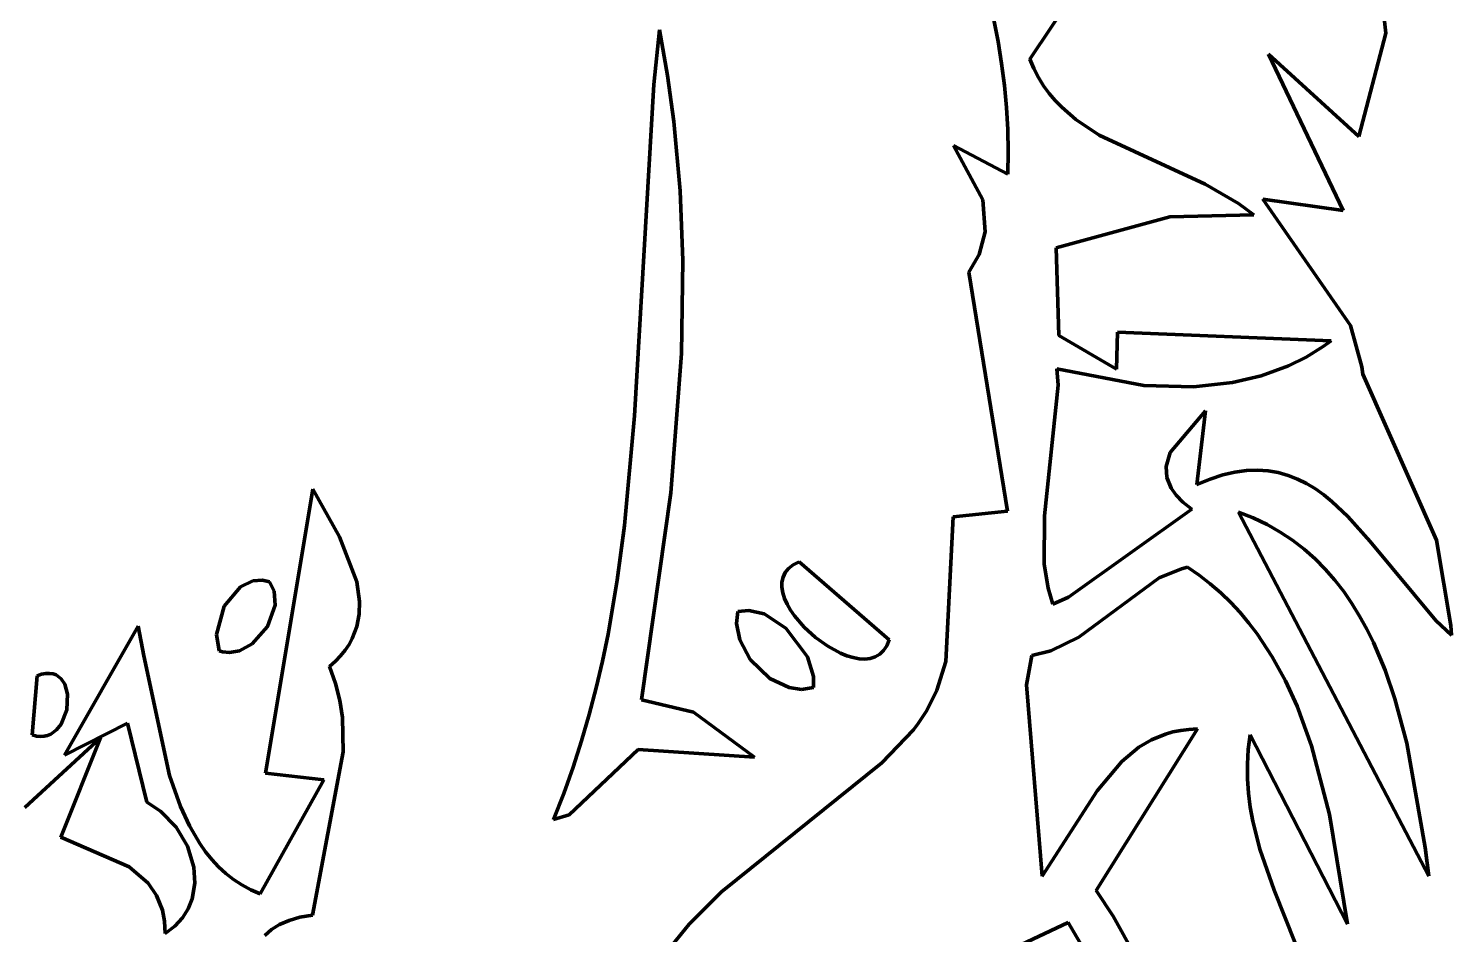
# Model space of a CAD drawing. Header units: millimetres. Extents: x 0 to 9.3, y 0 to 12.
# Drawn here: x 5.335 to 6.065, y 2.454 to 2.919 of the extents above; entities that cross this region are included whole.
import ezdxf

# ---------------------------------------------------------------- set-up
doc = ezdxf.new("R2010")
doc.units = ezdxf.units.MM
doc.layers.add('color#000000ff', color=7, linetype='CONTINUOUS', lineweight=100)
doc.layers.add('color#ffffffff', color=7, linetype='CONTINUOUS', lineweight=100)

msp = doc.modelspace()

# ---------------------------------------------------------------- linework, layer by layer
at = {"layer": 'color#000000ff'}
for p, q in [((5.88547, 2.9579), (5.8487, 2.90303)), ((6.03129, 2.91626), (6.02966, 2.93024)), ((5.65597, 2.88999), (5.65888, 2.91801)), ((5.65888, 2.91801), (5.66306, 2.89453)), ((5.83252, 2.91202), (5.83036, 2.92317)), ((5.83431, 2.90081), (5.83252, 2.91202)), ((6.01734, 2.86342), (6.03129, 2.91626)), ((6.00947, 2.82548), (5.97115, 2.90548)), ((5.97115, 2.90548), (6.01734, 2.86342)), ((5.83574, 2.88954), (5.83431, 2.90081)), ((5.8487, 2.90303), (5.8508, 2.89817)), ((5.8508, 2.89817), (5.85318, 2.89363)), ((5.64609, 2.72018), (5.65597, 2.88999)), ((5.66306, 2.89453), (5.66628, 2.87095)), ((5.83678, 2.87822), (5.83574, 2.88954)), ((5.85318, 2.89363), (5.85582, 2.88939)), ((5.85582, 2.88939), (5.8587, 2.88543)), ((5.8587, 2.88543), (5.86181, 2.88174)), ((5.86181, 2.88174), (5.86513, 2.87829)), ((5.83742, 2.86685), (5.83678, 2.87822)), ((5.86513, 2.87829), (5.87233, 2.87205)), ((5.66628, 2.87095), (5.66946, 2.83542)), ((5.83766, 2.85543), (5.83742, 2.86685)), ((5.87233, 2.87205), (5.88434, 2.86406)), ((5.88434, 2.86406), (5.93863, 2.83886)), ((5.82471, 2.83079), (5.80969, 2.8587)), ((5.80969, 2.8587), (5.83747, 2.84398)), ((5.83747, 2.84398), (5.83766, 2.85543)), ((5.93863, 2.83886), (5.95576, 2.82907)), ((5.66946, 2.83542), (5.67082, 2.79976)), ((5.82595, 2.81449), (5.82471, 2.83079)), ((6.0132, 2.76638), (5.96821, 2.83115)), ((5.96821, 2.83115), (6.00947, 2.82548)), ((5.96358, 2.82324), (5.92056, 2.82209)), ((5.95576, 2.82907), (5.96358, 2.82324)), ((5.92056, 2.82209), (5.86227, 2.8062)), ((5.82281, 2.80283), (5.82595, 2.81449)), ((5.81748, 2.79371), (5.82281, 2.80283)), ((5.86227, 2.8062), (5.8637, 2.76138)), ((5.67082, 2.79976), (5.67013, 2.75209)), ((5.83735, 2.67129), (5.81748, 2.79371)), ((6.01901, 2.74531), (6.0132, 2.76638)), ((5.8637, 2.76138), (5.89312, 2.74413)), ((5.89312, 2.74413), (5.89363, 2.76304)), ((5.89363, 2.76304), (6.0033, 2.75863)), ((6.0033, 2.75863), (5.9991, 2.7556)), ((5.67013, 2.75209), (5.66469, 2.68065)), ((5.99042, 2.75024), (5.98138, 2.74576)), ((5.9991, 2.7556), (5.99042, 2.75024)), ((5.90722, 2.73573), (5.8626, 2.74426)), ((5.8626, 2.74426), (5.86329, 2.73592)), ((5.98138, 2.74576), (5.96729, 2.7406)), ((6.01952, 2.74157), (6.01901, 2.74531)), ((5.86329, 2.73592), (5.85632, 2.66887)), ((5.93263, 2.73503), (5.90722, 2.73573)), ((5.95267, 2.73718), (5.93263, 2.73503)), ((5.96729, 2.7406), (5.95267, 2.73718)), ((6.0572, 2.65637), (6.01952, 2.74157)), ((5.92063, 2.7014), (5.93887, 2.72278)), ((5.93887, 2.72278), (5.93446, 2.68487)), ((5.64104, 2.66385), (5.64609, 2.72018)), ((5.91872, 2.69411), (5.92063, 2.7014)), ((5.91907, 2.68858), (5.91872, 2.69411)), ((5.95388, 2.69133), (5.95981, 2.69214)), ((5.95981, 2.69214), (5.96548, 2.69234)), ((5.96548, 2.69234), (5.97093, 2.69196)), ((5.97093, 2.69196), (5.97615, 2.69104)), ((5.92121, 2.68306), (5.91907, 2.68858)), ((5.93446, 2.68487), (5.94123, 2.68773)), ((5.94123, 2.68773), (5.94769, 2.68988)), ((5.94769, 2.68988), (5.95388, 2.69133)), ((5.97615, 2.69104), (5.98116, 2.68961)), ((5.98116, 2.68961), (5.98598, 2.68772)), ((5.98598, 2.68772), (5.99063, 2.6854)), ((5.99063, 2.6854), (5.99512, 2.68268)), ((5.45692, 2.53699), (5.48123, 2.68257)), ((5.48123, 2.68257), (5.49499, 2.65816)), ((5.66469, 2.68065), (5.64964, 2.57453)), ((5.92375, 2.67942), (5.92121, 2.68306)), ((5.92728, 2.67584), (5.92375, 2.67942)), ((5.99512, 2.68268), (5.99945, 2.6796)), ((5.99945, 2.6796), (6.00366, 2.67621)), ((5.80948, 2.66835), (5.83735, 2.67129)), ((5.86857, 2.62712), (5.93185, 2.67232)), ((5.93185, 2.67232), (5.92728, 2.67584)), ((5.9557, 2.67081), (6.05326, 2.48421)), ((5.96327, 2.66782), (5.9557, 2.67081)), ((6.00366, 2.67621), (6.01174, 2.66859)), ((5.63732, 2.63591), (5.64104, 2.66385)), ((5.80568, 2.59415), (5.80948, 2.66835)), ((5.85632, 2.66887), (5.85604, 2.64402)), ((5.97042, 2.6644), (5.96327, 2.66782)), ((5.97716, 2.66056), (5.97042, 2.6644)), ((6.01174, 2.66859), (6.02322, 2.65566)), ((5.49499, 2.65816), (5.50376, 2.63497)), ((5.98349, 2.65633), (5.97716, 2.66056)), ((5.98944, 2.65172), (5.98349, 2.65633)), ((6.02322, 2.65566), (6.05687, 2.61514)), ((6.06465, 2.61265), (6.0572, 2.65637)), ((5.99502, 2.64677), (5.98944, 2.65172)), ((5.72338, 2.63978), (5.72511, 2.64189)), ((5.72511, 2.64189), (5.72749, 2.64374)), ((5.72749, 2.64374), (5.73055, 2.64529)), ((5.73055, 2.64529), (5.77673, 2.60532)), ((5.85604, 2.64402), (5.85809, 2.63174)), ((5.92648, 2.64179), (5.91499, 2.63717)), ((5.92956, 2.6425), (5.92648, 2.64179)), ((5.93556, 2.63838), (5.92956, 2.6425)), ((6.00024, 2.64148), (5.99502, 2.64677)), ((6.00512, 2.63588), (6.00024, 2.64148)), ((5.44421, 2.63255), (5.45041, 2.63552)), ((5.45041, 2.63552), (5.45551, 2.63587)), ((5.45551, 2.63587), (5.45907, 2.63505)), ((5.45907, 2.63505), (5.46138, 2.63021)), ((5.50376, 2.63497), (5.50517, 2.62502)), ((5.63254, 2.60817), (5.63732, 2.63591)), ((5.72169, 2.63223), (5.72171, 2.63491)), ((5.72171, 2.63491), (5.72226, 2.63744)), ((5.72226, 2.63744), (5.72338, 2.63978)), ((5.91499, 2.63717), (5.87383, 2.60675)), ((5.94125, 2.63398), (5.93556, 2.63838)), ((5.94663, 2.62933), (5.94125, 2.63398)), ((6.00966, 2.63), (6.00512, 2.63588)), ((5.43585, 2.62256), (5.44421, 2.63255)), ((5.46138, 2.63021), (5.46185, 2.62302)), ((5.72216, 2.62942), (5.72169, 2.63223)), ((5.72308, 2.62652), (5.72216, 2.62942)), ((5.72442, 2.62357), (5.72308, 2.62652)), ((5.85809, 2.63174), (5.86055, 2.62362)), ((5.86055, 2.62362), (5.86857, 2.62712)), ((5.95172, 2.62442), (5.94663, 2.62933)), ((6.0139, 2.62385), (6.00966, 2.63)), ((5.43181, 2.60798), (5.43585, 2.62256)), ((5.46185, 2.62302), (5.45799, 2.61211)), ((5.50517, 2.62502), (5.50501, 2.61851)), ((5.69843, 2.61368), (5.6991, 2.61978)), ((5.6991, 2.61978), (5.70479, 2.62042)), ((5.70479, 2.62042), (5.71258, 2.61856)), ((5.72612, 2.62059), (5.72442, 2.62357)), ((5.72816, 2.61763), (5.72612, 2.62059)), ((5.95651, 2.61928), (5.95172, 2.62442)), ((5.96104, 2.61391), (5.95651, 2.61928)), ((6.01783, 2.61745), (6.0139, 2.62385)), ((5.35398, 2.54613), (5.39173, 2.61224)), ((5.39173, 2.61224), (5.39466, 2.59709)), ((5.45799, 2.61211), (5.45021, 2.60324)), ((5.50381, 2.61214), (5.50146, 2.60596)), ((5.50501, 2.61851), (5.50381, 2.61214)), ((5.70007, 2.6053), (5.69843, 2.61368)), ((5.71258, 2.61856), (5.72366, 2.61127)), ((5.73308, 2.61187), (5.72816, 2.61763)), ((5.73886, 2.60658), (5.73308, 2.61187)), ((5.96529, 2.60834), (5.96104, 2.61391)), ((6.02148, 2.61082), (6.01783, 2.61745)), ((6.05687, 2.61514), (6.06494, 2.60765)), ((6.06494, 2.60765), (6.06465, 2.61265)), ((5.43322, 2.59964), (5.43181, 2.60798)), ((5.50146, 2.60596), (5.49982, 2.60296)), ((5.62969, 2.59439), (5.63254, 2.60817)), ((5.70546, 2.59529), (5.70007, 2.6053)), ((5.72366, 2.61127), (5.73473, 2.59655)), ((5.74517, 2.60202), (5.73886, 2.60658)), ((5.77673, 2.60532), (5.77546, 2.60223)), ((5.87383, 2.60675), (5.85946, 2.59964)), ((5.97304, 2.59662), (5.96529, 2.60834)), ((6.02485, 2.604), (6.02148, 2.61082)), ((5.39466, 2.59709), (5.40771, 2.53582)), ((5.43496, 2.59911), (5.43322, 2.59964)), ((5.43848, 2.59873), (5.43496, 2.59911)), ((5.44369, 2.59967), (5.43848, 2.59873)), ((5.45021, 2.60324), (5.44369, 2.59967)), ((5.4955, 2.59716), (5.49279, 2.59438)), ((5.49783, 2.60003), (5.4955, 2.59716)), ((5.49982, 2.60296), (5.49783, 2.60003)), ((5.75171, 2.59847), (5.74517, 2.60202)), ((5.75497, 2.59715), (5.75171, 2.59847)), ((5.75816, 2.59619), (5.75497, 2.59715)), ((5.77181, 2.59788), (5.76952, 2.59657)), ((5.77381, 2.59976), (5.77181, 2.59788)), ((5.77546, 2.60223), (5.77381, 2.59976)), ((5.84981, 2.59732), (5.84705, 2.58218)), ((5.85946, 2.59964), (5.84981, 2.59732)), ((6.03084, 2.58982), (6.02485, 2.604)), ((5.49279, 2.59438), (5.4897, 2.59167)), ((5.4897, 2.59167), (5.49292, 2.58299)), ((5.62651, 2.58067), (5.62969, 2.59439)), ((5.71544, 2.58557), (5.70546, 2.59529)), ((5.73473, 2.59655), (5.7379, 2.58652)), ((5.76125, 2.59562), (5.75816, 2.59619)), ((5.7642, 2.59547), (5.76125, 2.59562)), ((5.76697, 2.59577), (5.7642, 2.59547)), ((5.76952, 2.59657), (5.76697, 2.59577)), ((5.80114, 2.57944), (5.80568, 2.59415)), ((5.97984, 2.58422), (5.97304, 2.59662)), ((6.0359, 2.57507), (6.03084, 2.58982)), ((5.33731, 2.55656), (5.33989, 2.58687)), ((5.33989, 2.58687), (5.34223, 2.58765)), ((5.34223, 2.58765), (5.34437, 2.58806)), ((5.34437, 2.58806), (5.34631, 2.58811)), ((5.34631, 2.58811), (5.34807, 2.58785)), ((5.34807, 2.58785), (5.34963, 2.58729)), ((5.34963, 2.58729), (5.35221, 2.58539)), ((5.35221, 2.58539), (5.35406, 2.58263)), ((5.35406, 2.58263), (5.35554, 2.57739)), ((5.49292, 2.58299), (5.49512, 2.57427)), ((5.72544, 2.58079), (5.71544, 2.58557)), ((5.7379, 2.58652), (5.73792, 2.58084)), ((5.98577, 2.57125), (5.97984, 2.58422)), ((5.35554, 2.57739), (5.35516, 2.56947)), ((5.62296, 2.56703), (5.62651, 2.58067)), ((5.73172, 2.57991), (5.72544, 2.58079)), ((5.73792, 2.58084), (5.73172, 2.57991)), ((5.79601, 2.569), (5.80114, 2.57944)), ((5.84705, 2.58218), (5.85517, 2.48418)), ((6.04202, 2.55227), (6.0359, 2.57507)), ((5.35516, 2.56947), (5.35225, 2.56209)), ((5.49512, 2.57427), (5.49642, 2.56552)), ((5.64964, 2.57453), (5.6763, 2.56821)), ((5.6763, 2.56821), (5.70766, 2.54514)), ((5.79161, 2.56238), (5.79601, 2.569)), ((5.99322, 2.55095), (5.98577, 2.57125)), ((5.35225, 2.56209), (5.3499, 2.55915)), ((5.38616, 2.56261), (5.35398, 2.54613)), ((5.39607, 2.52215), (5.38616, 2.56261)), ((5.49642, 2.56552), (5.49672, 2.54794)), ((5.61903, 2.55345), (5.62296, 2.56703)), ((5.78909, 2.55919), (5.79161, 2.56238)), ((5.33362, 2.51931), (5.37233, 2.55503)), ((5.33951, 2.55598), (5.33731, 2.55656)), ((5.34157, 2.55576), (5.33951, 2.55598)), ((5.34351, 2.55588), (5.34157, 2.55576)), ((5.34531, 2.5563), (5.34351, 2.55588)), ((5.34698, 2.55701), (5.34531, 2.5563)), ((5.3499, 2.55915), (5.34698, 2.55701)), ((5.37233, 2.55503), (5.35201, 2.50409)), ((5.61469, 2.53996), (5.61903, 2.55345)), ((5.77288, 2.54227), (5.78909, 2.55919)), ((5.93472, 2.5596), (5.8828, 2.47678)), ((5.90465, 2.55021), (5.91116, 2.55408)), ((5.91116, 2.55408), (5.91829, 2.55701)), ((5.91829, 2.55701), (5.92212, 2.55809)), ((5.92212, 2.55809), (5.92612, 2.55889)), ((5.92612, 2.55889), (5.93032, 2.5594)), ((5.93032, 2.5594), (5.93472, 2.5596)), ((5.96072, 2.54907), (5.96171, 2.55668)), ((5.96171, 2.55668), (6.01153, 2.45959)), ((5.49672, 2.54794), (5.48107, 2.46417)), ((5.64795, 2.54903), (5.61255, 2.51564)), ((5.70766, 2.54514), (5.64795, 2.54903)), ((5.89589, 2.54294), (5.90465, 2.55021)), ((5.96028, 2.54155), (5.96072, 2.54907)), ((6.00241, 2.51576), (5.99322, 2.55095)), ((6.05135, 2.49879), (6.04202, 2.55227)), ((5.60992, 2.52655), (5.61469, 2.53996)), ((5.69075, 2.47612), (5.77288, 2.54227)), ((5.88335, 2.52791), (5.89589, 2.54294)), ((5.96034, 2.53413), (5.96028, 2.54155)), ((5.40771, 2.53582), (5.41335, 2.51991)), ((5.45428, 2.47515), (5.48691, 2.5336)), ((5.48691, 2.5336), (5.45692, 2.53699)), ((5.96085, 2.52678), (5.96034, 2.53413)), ((5.60468, 2.51323), (5.60992, 2.52655)), ((5.85517, 2.48418), (5.88335, 2.52791)), ((5.96179, 2.51951), (5.96085, 2.52678)), ((5.40318, 2.51755), (5.39607, 2.52215)), ((5.41113, 2.50935), (5.40318, 2.51755)), ((5.41335, 2.51991), (5.41793, 2.51002)), ((5.9631, 2.5123), (5.96179, 2.51951)), ((5.41793, 2.51002), (5.42327, 2.50089)), ((5.61255, 2.51564), (5.60468, 2.51323)), ((5.96671, 2.49806), (5.9631, 2.5123)), ((6.01153, 2.45959), (6.00241, 2.51576)), ((5.35201, 2.50409), (5.38711, 2.48894)), ((5.41693, 2.49949), (5.41113, 2.50935)), ((5.42019, 2.48872), (5.41693, 2.49949)), ((5.42327, 2.50089), (5.42626, 2.49666)), ((5.42626, 2.49666), (5.42948, 2.49268)), ((5.97397, 2.47702), (5.96671, 2.49806)), ((6.05326, 2.48421), (6.05135, 2.49879)), ((5.38711, 2.48894), (5.39681, 2.48059)), ((5.42071, 2.4805), (5.42019, 2.48872)), ((5.42948, 2.49268), (5.43294, 2.48897)), ((5.43294, 2.48897), (5.43666, 2.48555)), ((5.39681, 2.48059), (5.40117, 2.47428)), ((5.41939, 2.4725), (5.42071, 2.4805)), ((5.43666, 2.48555), (5.44064, 2.48244)), ((5.44064, 2.48244), (5.44489, 2.47965)), ((5.40117, 2.47428), (5.40415, 2.4668)), ((5.44489, 2.47965), (5.44944, 2.47722)), ((5.44944, 2.47722), (5.45428, 2.47515)), ((5.67418, 2.45958), (5.69075, 2.47612)), ((5.8828, 2.47678), (5.89141, 2.46365)), ((5.99898, 2.41445), (5.97397, 2.47702)), ((5.40415, 2.4668), (5.40525, 2.46108)), ((5.41448, 2.46275), (5.41741, 2.46746)), ((5.41741, 2.46746), (5.41939, 2.4725)), ((5.40525, 2.46108), (5.40558, 2.45472)), ((5.40558, 2.45472), (5.41055, 2.45847)), ((5.41055, 2.45847), (5.41448, 2.46275)), ((5.4642, 2.4594), (5.46011, 2.45679)), ((5.46902, 2.46151), (5.4642, 2.4594)), ((5.47463, 2.46312), (5.46902, 2.46151)), ((5.48107, 2.46417), (5.47463, 2.46312)), ((5.66301, 2.44581), (5.67418, 2.45958)), ((5.86846, 2.46039), (5.80051, 2.42843)), ((5.87764, 2.44476), (5.86846, 2.46039)), ((5.89141, 2.46365), (5.90282, 2.44325)), ((5.46011, 2.45679), (5.45669, 2.45374))]:
    msp.add_line(p, q, dxfattribs=at)
at = {"layer": 'color#ffffffff'}
for p, q in [((5.8487, 2.90303), (5.88547, 2.9579)), ((6.02966, 2.93024), (6.03129, 2.91626)), ((5.65888, 2.91801), (5.65597, 2.88999)), ((5.66306, 2.89453), (5.65888, 2.91801)), ((5.83036, 2.92317), (5.83252, 2.91202)), ((5.83252, 2.91202), (5.83431, 2.90081)), ((6.03129, 2.91626), (6.01734, 2.86342)), ((6.01734, 2.86342), (5.97115, 2.90548)), ((5.97115, 2.90548), (6.00947, 2.82548)), ((5.83431, 2.90081), (5.83574, 2.88954)), ((5.8508, 2.89817), (5.8487, 2.90303)), ((5.85318, 2.89363), (5.8508, 2.89817)), ((5.65597, 2.88999), (5.64609, 2.72018)), ((5.66628, 2.87095), (5.66306, 2.89453)), ((5.83574, 2.88954), (5.83678, 2.87822)), ((5.85582, 2.88939), (5.85318, 2.89363)), ((5.8587, 2.88543), (5.85582, 2.88939)), ((5.86181, 2.88174), (5.8587, 2.88543)), ((5.86513, 2.87829), (5.86181, 2.88174)), ((5.83678, 2.87822), (5.83742, 2.86685)), ((5.87233, 2.87205), (5.86513, 2.87829)), ((5.66946, 2.83542), (5.66628, 2.87095)), ((5.83742, 2.86685), (5.83766, 2.85543)), ((5.88434, 2.86406), (5.87233, 2.87205)), ((5.93863, 2.83886), (5.88434, 2.86406)), ((5.83747, 2.84398), (5.80969, 2.8587)), ((5.80969, 2.8587), (5.82471, 2.83079)), ((5.83766, 2.85543), (5.83747, 2.84398)), ((5.95576, 2.82907), (5.93863, 2.83886)), ((5.67082, 2.79976), (5.66946, 2.83542)), ((5.82471, 2.83079), (5.82595, 2.81449)), ((6.00947, 2.82548), (5.96821, 2.83115)), ((5.96821, 2.83115), (6.0132, 2.76638)), ((5.92056, 2.82209), (5.96358, 2.82324)), ((5.96358, 2.82324), (5.95576, 2.82907)), ((5.86227, 2.8062), (5.92056, 2.82209)), ((5.82595, 2.81449), (5.82281, 2.80283)), ((5.82281, 2.80283), (5.81748, 2.79371)), ((5.8637, 2.76138), (5.86227, 2.8062)), ((5.67013, 2.75209), (5.67082, 2.79976)), ((5.81748, 2.79371), (5.83735, 2.67129)), ((6.0132, 2.76638), (6.01901, 2.74531)), ((5.89312, 2.74413), (5.8637, 2.76138)), ((5.89363, 2.76304), (5.89312, 2.74413)), ((6.0033, 2.75863), (5.89363, 2.76304)), ((5.9991, 2.7556), (6.0033, 2.75863)), ((5.66469, 2.68065), (5.67013, 2.75209)), ((5.98138, 2.74576), (5.99042, 2.75024)), ((5.99042, 2.75024), (5.9991, 2.7556)), ((5.86329, 2.73592), (5.8626, 2.74426)), ((5.8626, 2.74426), (5.90722, 2.73573)), ((5.96729, 2.7406), (5.98138, 2.74576)), ((6.01901, 2.74531), (6.01952, 2.74157)), ((5.85632, 2.66887), (5.86329, 2.73592)), ((5.90722, 2.73573), (5.93263, 2.73503)), ((5.93263, 2.73503), (5.95267, 2.73718)), ((5.95267, 2.73718), (5.96729, 2.7406)), ((6.01952, 2.74157), (6.0572, 2.65637)), ((5.93887, 2.72278), (5.92063, 2.7014)), ((5.93446, 2.68487), (5.93887, 2.72278)), ((5.64609, 2.72018), (5.64104, 2.66385)), ((5.92063, 2.7014), (5.91872, 2.69411)), ((5.91872, 2.69411), (5.91907, 2.68858)), ((5.95981, 2.69214), (5.95388, 2.69133)), ((5.96548, 2.69234), (5.95981, 2.69214)), ((5.97093, 2.69196), (5.96548, 2.69234)), ((5.97615, 2.69104), (5.97093, 2.69196)), ((5.91907, 2.68858), (5.92121, 2.68306)), ((5.94123, 2.68773), (5.93446, 2.68487)), ((5.94769, 2.68988), (5.94123, 2.68773)), ((5.95388, 2.69133), (5.94769, 2.68988)), ((5.98116, 2.68961), (5.97615, 2.69104)), ((5.98598, 2.68772), (5.98116, 2.68961)), ((5.99063, 2.6854), (5.98598, 2.68772)), ((5.99512, 2.68268), (5.99063, 2.6854)), ((5.48123, 2.68257), (5.45692, 2.53699)), ((5.49499, 2.65816), (5.48123, 2.68257)), ((5.64964, 2.57453), (5.66469, 2.68065)), ((5.92121, 2.68306), (5.92375, 2.67942)), ((5.92375, 2.67942), (5.92728, 2.67584)), ((5.99945, 2.6796), (5.99512, 2.68268)), ((6.00366, 2.67621), (5.99945, 2.6796)), ((5.83735, 2.67129), (5.80948, 2.66835)), ((5.93185, 2.67232), (5.86857, 2.62712)), ((5.92728, 2.67584), (5.93185, 2.67232)), ((5.9557, 2.67081), (5.96327, 2.66782)), ((6.05326, 2.48421), (5.9557, 2.67081)), ((6.01174, 2.66859), (6.00366, 2.67621)), ((5.64104, 2.66385), (5.63732, 2.63591)), ((5.80948, 2.66835), (5.80568, 2.59415)), ((5.85604, 2.64402), (5.85632, 2.66887)), ((5.96327, 2.66782), (5.97042, 2.6644)), ((5.97042, 2.6644), (5.97716, 2.66056)), ((6.02322, 2.65566), (6.01174, 2.66859)), ((5.50376, 2.63497), (5.49499, 2.65816)), ((5.97716, 2.66056), (5.98349, 2.65633)), ((5.98349, 2.65633), (5.98944, 2.65172)), ((6.05687, 2.61514), (6.02322, 2.65566)), ((6.0572, 2.65637), (6.06465, 2.61265)), ((5.98944, 2.65172), (5.99502, 2.64677)), ((5.72511, 2.64189), (5.72338, 2.63978)), ((5.72749, 2.64374), (5.72511, 2.64189)), ((5.73055, 2.64529), (5.72749, 2.64374)), ((5.77673, 2.60532), (5.73055, 2.64529)), ((5.85809, 2.63174), (5.85604, 2.64402)), ((5.91499, 2.63717), (5.92648, 2.64179)), ((5.92648, 2.64179), (5.92956, 2.6425)), ((5.92956, 2.6425), (5.93556, 2.63838)), ((5.99502, 2.64677), (6.00024, 2.64148)), ((6.00024, 2.64148), (6.00512, 2.63588)), ((5.45041, 2.63552), (5.44421, 2.63255)), ((5.45551, 2.63587), (5.45041, 2.63552)), ((5.45907, 2.63505), (5.45551, 2.63587)), ((5.46138, 2.63021), (5.45907, 2.63505)), ((5.50517, 2.62502), (5.50376, 2.63497)), ((5.63732, 2.63591), (5.63254, 2.60817)), ((5.72171, 2.63491), (5.72169, 2.63223)), ((5.72226, 2.63744), (5.72171, 2.63491)), ((5.72338, 2.63978), (5.72226, 2.63744)), ((5.87383, 2.60675), (5.91499, 2.63717)), ((5.93556, 2.63838), (5.94125, 2.63398)), ((5.94125, 2.63398), (5.94663, 2.62933)), ((6.00512, 2.63588), (6.00966, 2.63)), ((5.44421, 2.63255), (5.43585, 2.62256)), ((5.46185, 2.62302), (5.46138, 2.63021)), ((5.72169, 2.63223), (5.72216, 2.62942)), ((5.72216, 2.62942), (5.72308, 2.62652)), ((5.72308, 2.62652), (5.72442, 2.62357)), ((5.86055, 2.62362), (5.85809, 2.63174)), ((5.86857, 2.62712), (5.86055, 2.62362)), ((5.94663, 2.62933), (5.95172, 2.62442)), ((6.00966, 2.63), (6.0139, 2.62385)), ((5.43585, 2.62256), (5.43181, 2.60798)), ((5.45799, 2.61211), (5.46185, 2.62302)), ((5.50501, 2.61851), (5.50517, 2.62502)), ((5.6991, 2.61978), (5.69843, 2.61368)), ((5.70479, 2.62042), (5.6991, 2.61978)), ((5.71258, 2.61856), (5.70479, 2.62042)), ((5.72442, 2.62357), (5.72612, 2.62059)), ((5.72612, 2.62059), (5.72816, 2.61763)), ((5.95172, 2.62442), (5.95651, 2.61928)), ((5.95651, 2.61928), (5.96104, 2.61391)), ((6.0139, 2.62385), (6.01783, 2.61745)), ((5.39173, 2.61224), (5.35398, 2.54613)), ((5.39466, 2.59709), (5.39173, 2.61224)), ((5.45021, 2.60324), (5.45799, 2.61211)), ((5.50146, 2.60596), (5.50381, 2.61214)), ((5.50381, 2.61214), (5.50501, 2.61851)), ((5.69843, 2.61368), (5.70007, 2.6053)), ((5.72366, 2.61127), (5.71258, 2.61856)), ((5.72816, 2.61763), (5.73308, 2.61187)), ((5.73308, 2.61187), (5.73886, 2.60658)), ((5.96104, 2.61391), (5.96529, 2.60834)), ((6.01783, 2.61745), (6.02148, 2.61082)), ((6.06494, 2.60765), (6.05687, 2.61514)), ((6.06465, 2.61265), (6.06494, 2.60765)), ((5.43181, 2.60798), (5.43322, 2.59964)), ((5.49982, 2.60296), (5.50146, 2.60596)), ((5.63254, 2.60817), (5.62969, 2.59439)), ((5.70007, 2.6053), (5.70546, 2.59529)), ((5.73473, 2.59655), (5.72366, 2.61127)), ((5.73886, 2.60658), (5.74517, 2.60202)), ((5.77546, 2.60223), (5.77673, 2.60532)), ((5.85946, 2.59964), (5.87383, 2.60675)), ((5.96529, 2.60834), (5.97304, 2.59662)), ((6.02148, 2.61082), (6.02485, 2.604)), ((5.40771, 2.53582), (5.39466, 2.59709)), ((5.43322, 2.59964), (5.43496, 2.59911)), ((5.43496, 2.59911), (5.43848, 2.59873)), ((5.43848, 2.59873), (5.44369, 2.59967)), ((5.44369, 2.59967), (5.45021, 2.60324)), ((5.49279, 2.59438), (5.4955, 2.59716)), ((5.4955, 2.59716), (5.49783, 2.60003)), ((5.49783, 2.60003), (5.49982, 2.60296)), ((5.74517, 2.60202), (5.75171, 2.59847)), ((5.75171, 2.59847), (5.75497, 2.59715)), ((5.75497, 2.59715), (5.75816, 2.59619)), ((5.76952, 2.59657), (5.77181, 2.59788)), ((5.77181, 2.59788), (5.77381, 2.59976)), ((5.77381, 2.59976), (5.77546, 2.60223)), ((5.84705, 2.58218), (5.84981, 2.59732)), ((5.84981, 2.59732), (5.85946, 2.59964)), ((6.02485, 2.604), (6.03084, 2.58982)), ((5.4897, 2.59167), (5.49279, 2.59438)), ((5.49292, 2.58299), (5.4897, 2.59167)), ((5.62969, 2.59439), (5.62651, 2.58067)), ((5.70546, 2.59529), (5.71544, 2.58557)), ((5.7379, 2.58652), (5.73473, 2.59655)), ((5.75816, 2.59619), (5.76125, 2.59562)), ((5.76125, 2.59562), (5.7642, 2.59547)), ((5.7642, 2.59547), (5.76697, 2.59577)), ((5.76697, 2.59577), (5.76952, 2.59657)), ((5.80568, 2.59415), (5.80114, 2.57944)), ((5.97304, 2.59662), (5.97984, 2.58422)), ((6.03084, 2.58982), (6.0359, 2.57507)), ((5.33989, 2.58687), (5.33731, 2.55656)), ((5.34223, 2.58765), (5.33989, 2.58687)), ((5.34437, 2.58806), (5.34223, 2.58765)), ((5.34631, 2.58811), (5.34437, 2.58806)), ((5.34807, 2.58785), (5.34631, 2.58811)), ((5.34963, 2.58729), (5.34807, 2.58785)), ((5.35221, 2.58539), (5.34963, 2.58729)), ((5.35406, 2.58263), (5.35221, 2.58539)), ((5.35554, 2.57739), (5.35406, 2.58263)), ((5.49512, 2.57427), (5.49292, 2.58299)), ((5.71544, 2.58557), (5.72544, 2.58079)), ((5.73792, 2.58084), (5.7379, 2.58652)), ((5.97984, 2.58422), (5.98577, 2.57125)), ((5.35516, 2.56947), (5.35554, 2.57739)), ((5.62651, 2.58067), (5.62296, 2.56703)), ((5.72544, 2.58079), (5.73172, 2.57991)), ((5.73172, 2.57991), (5.73792, 2.58084)), ((5.80114, 2.57944), (5.79601, 2.569)), ((5.85517, 2.48418), (5.84705, 2.58218)), ((6.0359, 2.57507), (6.04202, 2.55227)), ((5.35225, 2.56209), (5.35516, 2.56947)), ((5.49642, 2.56552), (5.49512, 2.57427)), ((5.6763, 2.56821), (5.64964, 2.57453)), ((5.70766, 2.54514), (5.6763, 2.56821)), ((5.79601, 2.569), (5.79161, 2.56238)), ((5.98577, 2.57125), (5.99322, 2.55095)), ((5.3499, 2.55915), (5.35225, 2.56209)), ((5.35398, 2.54613), (5.38616, 2.56261)), ((5.38616, 2.56261), (5.39607, 2.52215)), ((5.49672, 2.54794), (5.49642, 2.56552)), ((5.62296, 2.56703), (5.61903, 2.55345)), ((5.79161, 2.56238), (5.78909, 2.55919)), ((5.37233, 2.55503), (5.33362, 2.51931)), ((5.33731, 2.55656), (5.33951, 2.55598)), ((5.33951, 2.55598), (5.34157, 2.55576)), ((5.34157, 2.55576), (5.34351, 2.55588)), ((5.34351, 2.55588), (5.34531, 2.5563)), ((5.34531, 2.5563), (5.34698, 2.55701)), ((5.34698, 2.55701), (5.3499, 2.55915)), ((5.35201, 2.50409), (5.37233, 2.55503)), ((5.61903, 2.55345), (5.61469, 2.53996)), ((5.78909, 2.55919), (5.77288, 2.54227)), ((5.8828, 2.47678), (5.93472, 2.5596)), ((5.91116, 2.55408), (5.90465, 2.55021)), ((5.91829, 2.55701), (5.91116, 2.55408)), ((5.92212, 2.55809), (5.91829, 2.55701)), ((5.92612, 2.55889), (5.92212, 2.55809)), ((5.93032, 2.5594), (5.92612, 2.55889)), ((5.93472, 2.5596), (5.93032, 2.5594)), ((5.96171, 2.55668), (5.96072, 2.54907)), ((6.01153, 2.45959), (5.96171, 2.55668)), ((5.48107, 2.46417), (5.49672, 2.54794)), ((5.61255, 2.51564), (5.64795, 2.54903)), ((5.64795, 2.54903), (5.70766, 2.54514)), ((5.90465, 2.55021), (5.89589, 2.54294)), ((5.96072, 2.54907), (5.96028, 2.54155)), ((5.99322, 2.55095), (6.00241, 2.51576)), ((6.04202, 2.55227), (6.05135, 2.49879)), ((5.61469, 2.53996), (5.60992, 2.52655)), ((5.77288, 2.54227), (5.69075, 2.47612)), ((5.89589, 2.54294), (5.88335, 2.52791)), ((5.96028, 2.54155), (5.96034, 2.53413)), ((5.41335, 2.51991), (5.40771, 2.53582)), ((5.48691, 2.5336), (5.45428, 2.47515)), ((5.45692, 2.53699), (5.48691, 2.5336)), ((5.96034, 2.53413), (5.96085, 2.52678)), ((5.60992, 2.52655), (5.60468, 2.51323)), ((5.88335, 2.52791), (5.85517, 2.48418)), ((5.96085, 2.52678), (5.96179, 2.51951)), ((5.39607, 2.52215), (5.40318, 2.51755)), ((5.40318, 2.51755), (5.41113, 2.50935)), ((5.41793, 2.51002), (5.41335, 2.51991)), ((5.96179, 2.51951), (5.9631, 2.5123)), ((5.42327, 2.50089), (5.41793, 2.51002)), ((5.60468, 2.51323), (5.61255, 2.51564)), ((5.9631, 2.5123), (5.96671, 2.49806)), ((6.00241, 2.51576), (6.01153, 2.45959)), ((5.38711, 2.48894), (5.35201, 2.50409)), ((5.41113, 2.50935), (5.41693, 2.49949)), ((5.41693, 2.49949), (5.42019, 2.48872)), ((5.42626, 2.49666), (5.42327, 2.50089)), ((5.42948, 2.49268), (5.42626, 2.49666)), ((5.96671, 2.49806), (5.97397, 2.47702)), ((6.05135, 2.49879), (6.05326, 2.48421)), ((5.39681, 2.48059), (5.38711, 2.48894)), ((5.42019, 2.48872), (5.42071, 2.4805)), ((5.43294, 2.48897), (5.42948, 2.49268)), ((5.43666, 2.48555), (5.43294, 2.48897)), ((5.40117, 2.47428), (5.39681, 2.48059)), ((5.42071, 2.4805), (5.41939, 2.4725)), ((5.44064, 2.48244), (5.43666, 2.48555)), ((5.44489, 2.47965), (5.44064, 2.48244)), ((5.40415, 2.4668), (5.40117, 2.47428)), ((5.44944, 2.47722), (5.44489, 2.47965)), ((5.45428, 2.47515), (5.44944, 2.47722)), ((5.69075, 2.47612), (5.67418, 2.45958)), ((5.89141, 2.46365), (5.8828, 2.47678)), ((5.97397, 2.47702), (5.99898, 2.41445)), ((5.40525, 2.46108), (5.40415, 2.4668)), ((5.41741, 2.46746), (5.41448, 2.46275)), ((5.41939, 2.4725), (5.41741, 2.46746)), ((5.40558, 2.45472), (5.40525, 2.46108)), ((5.41055, 2.45847), (5.40558, 2.45472)), ((5.41448, 2.46275), (5.41055, 2.45847)), ((5.46011, 2.45679), (5.4642, 2.4594)), ((5.4642, 2.4594), (5.46902, 2.46151)), ((5.46902, 2.46151), (5.47463, 2.46312)), ((5.47463, 2.46312), (5.48107, 2.46417)), ((5.67418, 2.45958), (5.66301, 2.44581)), ((5.80051, 2.42843), (5.86846, 2.46039)), ((5.86846, 2.46039), (5.87764, 2.44476)), ((5.90282, 2.44325), (5.89141, 2.46365)), ((5.45669, 2.45374), (5.46011, 2.45679))]:
    msp.add_line(p, q, dxfattribs=at)

doc.saveas('drawing.dxf')
